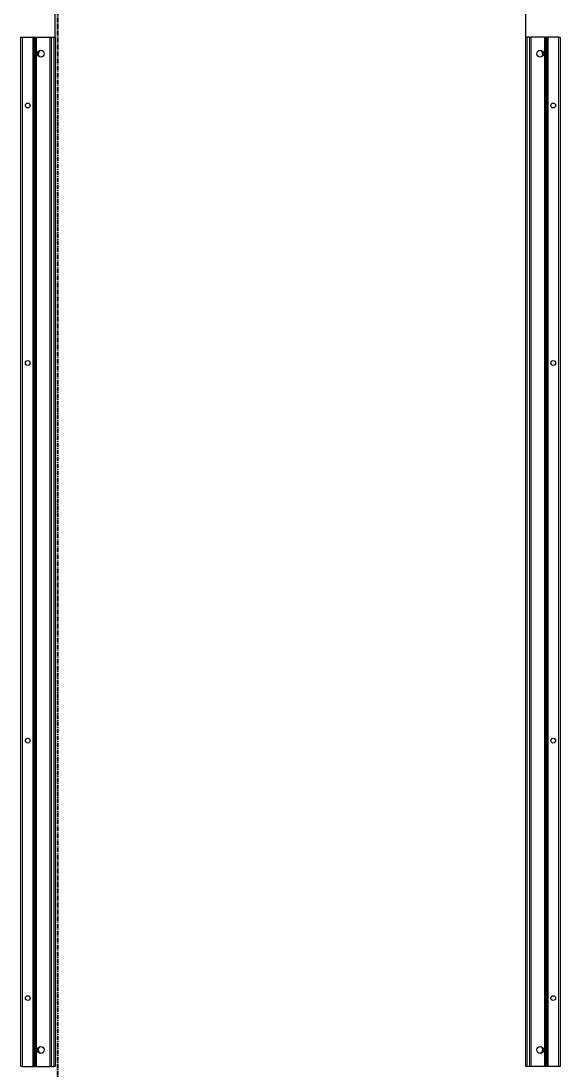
# Model space of a CAD drawing. Header units: millimetres. Extents: x -199 to 3654, y -2047 to 1507.
# Drawn here: x 1263 to 2049, y -857 to 671 of the extents above; entities that cross this region are included whole.
import ezdxf

# ---------------------------------------------------------------- set-up
doc = ezdxf.new("R2010")
doc.units = ezdxf.units.MM
doc.linetypes.add('CENTER', pattern=[10.16, 6.35, -1.27, 1.27, -1.27])
doc.layers.add('FORMAT', color=7, linetype='Continuous')
doc.styles.add('SLDTEXTSTYLE0', font='TXT', dxfattribs={"width": 0.75})
doc.dimstyles.new('SLDDIMSTYLE0', dxfattribs={"dimtxt": 20, "dimasz": 10, "dimexe": 0, "dimexo": 0.0625, "dimgap": 5, "dimtad": 2, "dimdec": 1, "dimrnd": 1e-09, "dimzin": 12, "dimdsep": 46, "dimtxsty": 'SLDTEXTSTYLE0', "dimsah": 1, "dimcen": 0.09, "dimadec": 0, "dimazin": 3, "dimtfac": 1, "dimtofl": 0, "dimtmove": 0, "dimatfit": 3, "dimfxl": 0, "dimfrac": 2, "dimtolj": 1, "dimtzin": 12, "dimarcsym": 0})

# ---------------------------------------------------------------- blocks, each defined once
blk = doc.blocks.new('_D_4')
at = {"layer": 'FORMAT'}
for p, q in [((1313, 647.2), (1313, 846)), ((1313, 845), (1999, 845)), ((1999, 647.2), (1999, 846))]:
    blk.add_line(p, q, dxfattribs=at)
for points in [[(1313, 845), (1323, 843.5), (1323, 846.5)], [(1999, 845), (1989, 846.5), (1989, 843.5)]]:
    blk.add_solid(points, dxfattribs=at)
at = {"layer": 'FORMAT', "insert": (1633.8, 870.8), "char_height": 20, "attachment_point": 1, "style": 'SLDTEXTSTYLE0'}
blk.add_mtext('686', dxfattribs=at)

msp = doc.modelspace()

# ---------------------------------------------------------------- linework, layer by layer
at = {"color": 7, "linetype": 'CENTER', "lineweight": 35}
msp.add_line((1316.72, 1499.09), (1316.72, -1103.67), dxfattribs=at)
at = {"color": 7, "linetype": 'Continuous', "lineweight": 25}
for p, q in [((1263.29, -851.79), (1263.29, 647.21)), ((1263.29, 647.21), (1265.29, 647.21)), ((1265.29, 647.21), (1280.64, 647.21)), ((1280.64, 647.21), (1281.29, 647.21)), ((1281.29, 623.46), (1281.29, 647.21)), ((1281.29, 647.21), (1281.87, 647.21)), ((1281.87, 647.21), (1283.08, 647.21)), ((1283.08, 647.21), (1283.08, -851.79)), ((1283.08, 647.21), (1283.11, 647.21)), ((1283.11, 647.21), (1283.11, -851.79)), ((1283.11, 647.21), (1284.32, 647.21)), ((1284.32, 647.21), (1285.73, 647.21)), ((1285.73, 647.21), (1305.14, 647.21)), ((1305.14, 647.21), (1305.79, 647.21)), ((1305.79, -851.79), (1305.79, 647.21)), ((1305.79, 647.21), (1307.79, 647.21)), ((1307.79, 647.21), (1310.99, 647.21)), ((1310.99, 647.21), (1312.99, 647.21)), ((1312.99, 647.21), (1312.99, -851.79)), ((1998.99, -851.79), (1998.99, 647.21)), ((1998.99, 647.21), (2000.99, 647.21)), ((2004.19, 647.21), (2000.99, 647.21)), ((2004.19, 647.21), (2006.19, 647.21)), ((2006.19, 647.21), (2006.19, -851.79)), ((2006.19, 647.21), (2006.84, 647.21)), ((2026.24, 647.21), (2006.84, 647.21)), ((2026.24, 647.21), (2027.65, 647.21)), ((2028.86, 647.21), (2027.65, 647.21)), ((2028.86, -851.79), (2028.86, 647.21)), ((2028.89, 647.21), (2028.86, 647.21)), ((2028.89, -851.79), (2028.89, 647.21)), ((2030.1, 647.21), (2028.89, 647.21)), ((2030.1, 647.21), (2030.69, 647.21)), ((2030.69, 647.21), (2030.69, 623.46)), ((2030.69, 647.21), (2031.34, 647.21)), ((2046.69, 647.21), (2031.34, 647.21)), ((2046.69, 647.21), (2048.69, 647.21)), ((2048.69, 647.21), (2048.69, -851.79)), ((1291.34, 627.73), (1291.34, 628.14)), ((2020.64, 628.14), (2020.64, 627.73)), ((1281.35, 623.35), (1281.29, 623.46)), ((1281.29, 623.46), (1281.29, 621.96)), ((1281.29, 621.96), (1281.35, 622.06)), ((1281.29, 573.46), (1281.29, 621.96)), ((1281.35, 622.06), (1281.35, 623.35)), ((2030.69, 623.46), (2030.62, 623.35)), ((2030.62, 623.35), (2030.62, 622.06)), ((2030.62, 622.06), (2030.69, 621.96)), ((2030.69, 621.96), (2030.69, 623.46)), ((2030.69, 621.96), (2030.69, 573.46)), ((1281.35, 573.35), (1281.29, 573.46)), ((1281.29, 573.46), (1281.29, 571.96)), ((1281.29, 571.96), (1281.35, 572.06)), ((1281.29, 523.46), (1281.29, 571.96)), ((1281.35, 572.06), (1281.35, 573.35)), ((2030.69, 573.46), (2030.62, 573.35)), ((2030.62, 573.35), (2030.62, 572.06)), ((2030.62, 572.06), (2030.69, 571.96)), ((2030.69, 571.96), (2030.69, 573.46)), ((2030.69, 571.96), (2030.69, 523.46)), ((1281.35, 523.35), (1281.29, 523.46)), ((1281.29, 523.46), (1281.29, 521.96)), ((1281.29, 521.96), (1281.35, 522.06)), ((1281.29, 473.46), (1281.29, 521.96)), ((1281.35, 522.06), (1281.35, 523.35)), ((2030.69, 523.46), (2030.62, 523.35)), ((2030.62, 523.35), (2030.62, 522.06)), ((2030.62, 522.06), (2030.69, 521.96)), ((2030.69, 521.96), (2030.69, 523.46)), ((2030.69, 521.96), (2030.69, 473.46)), ((1281.35, 473.35), (1281.29, 473.46)), ((1281.29, 473.46), (1281.29, 471.96)), ((1281.29, 471.96), (1281.35, 472.06)), ((1281.29, 423.46), (1281.29, 471.96)), ((1281.35, 472.06), (1281.35, 473.35)), ((2030.69, 473.46), (2030.62, 473.35)), ((2030.62, 473.35), (2030.62, 472.06)), ((2030.62, 472.06), (2030.69, 471.96)), ((2030.69, 471.96), (2030.69, 473.46)), ((2030.69, 471.96), (2030.69, 423.46)), ((1281.35, 423.35), (1281.29, 423.46)), ((1281.29, 423.46), (1281.29, 421.96)), ((1281.29, 421.96), (1281.35, 422.06)), ((1281.29, 373.46), (1281.29, 421.96)), ((1281.35, 422.06), (1281.35, 423.35)), ((2030.69, 423.46), (2030.62, 423.35)), ((2030.62, 423.35), (2030.62, 422.06)), ((2030.62, 422.06), (2030.69, 421.96)), ((2030.69, 421.96), (2030.69, 423.46)), ((2030.69, 421.96), (2030.69, 373.46)), ((1281.35, 373.35), (1281.29, 373.46)), ((1281.29, 373.46), (1281.29, 371.96)), ((1281.29, 371.96), (1281.35, 372.06)), ((1281.29, 323.46), (1281.29, 371.96)), ((1281.35, 372.06), (1281.35, 373.35)), ((2030.69, 373.46), (2030.62, 373.35)), ((2030.62, 373.35), (2030.62, 372.06)), ((2030.62, 372.06), (2030.69, 371.96)), ((2030.69, 371.96), (2030.69, 373.46)), ((2030.69, 371.96), (2030.69, 323.46)), ((1281.35, 323.35), (1281.29, 323.46)), ((1281.29, 323.46), (1281.29, 321.96)), ((1281.29, 321.96), (1281.35, 322.06)), ((1281.29, 273.46), (1281.29, 321.96)), ((1281.35, 322.06), (1281.35, 323.35)), ((2030.69, 323.46), (2030.62, 323.35)), ((2030.62, 323.35), (2030.62, 322.06)), ((2030.62, 322.06), (2030.69, 321.96)), ((2030.69, 321.96), (2030.69, 323.46)), ((2030.69, 321.96), (2030.69, 273.46)), ((1281.35, 273.35), (1281.29, 273.46)), ((1281.29, 273.46), (1281.29, 271.96)), ((1281.29, 271.96), (1281.35, 272.06)), ((1281.29, 223.46), (1281.29, 271.96)), ((1281.35, 272.06), (1281.35, 273.35)), ((2030.69, 273.46), (2030.62, 273.35)), ((2030.62, 273.35), (2030.62, 272.06)), ((2030.62, 272.06), (2030.69, 271.96)), ((2030.69, 271.96), (2030.69, 273.46)), ((2030.69, 271.96), (2030.69, 223.46)), ((1281.35, 223.35), (1281.29, 223.46)), ((1281.29, 223.46), (1281.29, 221.96)), ((1281.29, 221.96), (1281.35, 222.06)), ((1281.29, 173.46), (1281.29, 221.96)), ((1281.35, 222.06), (1281.35, 223.35)), ((2030.69, 223.46), (2030.62, 223.35)), ((2030.62, 223.35), (2030.62, 222.06)), ((2030.62, 222.06), (2030.69, 221.96)), ((2030.69, 221.96), (2030.69, 223.46)), ((2030.69, 221.96), (2030.69, 173.46)), ((1281.35, 173.35), (1281.29, 173.46)), ((1281.29, 173.46), (1281.29, 171.96)), ((1281.29, 171.96), (1281.35, 172.06)), ((1281.29, 123.46), (1281.29, 171.96)), ((1281.35, 172.06), (1281.35, 173.35)), ((2030.69, 173.46), (2030.62, 173.35)), ((2030.62, 173.35), (2030.62, 172.06)), ((2030.62, 172.06), (2030.69, 171.96)), ((2030.69, 171.96), (2030.69, 173.46)), ((2030.69, 171.96), (2030.69, 123.46)), ((1281.35, 123.35), (1281.29, 123.46)), ((1281.29, 123.46), (1281.29, 121.96)), ((1281.35, 122.06), (1281.35, 123.35)), ((2030.69, 123.46), (2030.62, 123.35)), ((2030.62, 123.35), (2030.62, 122.06)), ((2030.69, 121.96), (2030.69, 123.46)), ((1281.29, 121.96), (1281.35, 122.06)), ((1281.29, 73.46), (1281.29, 121.96)), ((2030.62, 122.06), (2030.69, 121.96)), ((2030.69, 121.96), (2030.69, 73.46)), ((1281.35, 73.35), (1281.29, 73.46)), ((1281.29, 73.46), (1281.29, 71.96)), ((1281.29, 71.96), (1281.35, 72.06)), ((1281.29, 23.46), (1281.29, 71.96)), ((1281.35, 72.06), (1281.35, 73.35)), ((2030.69, 73.46), (2030.62, 73.35)), ((2030.62, 73.35), (2030.62, 72.06)), ((2030.62, 72.06), (2030.69, 71.96)), ((2030.69, 71.96), (2030.69, 73.46)), ((2030.69, 71.96), (2030.69, 23.46)), ((1281.35, 23.35), (1281.29, 23.46)), ((1281.29, 23.46), (1281.29, 21.96)), ((1281.29, 21.96), (1281.35, 22.06)), ((1281.29, -26.54), (1281.29, 21.96)), ((1281.35, 22.06), (1281.35, 23.35)), ((2030.69, 23.46), (2030.62, 23.35)), ((2030.62, 23.35), (2030.62, 22.06)), ((2030.62, 22.06), (2030.69, 21.96)), ((2030.69, 21.96), (2030.69, 23.46)), ((2030.69, 21.96), (2030.69, -26.54)), ((1281.35, -26.65), (1281.29, -26.54)), ((1281.29, -26.54), (1281.29, -28.04)), ((1281.29, -28.04), (1281.35, -27.94)), ((1281.29, -76.54), (1281.29, -28.04)), ((1281.35, -27.94), (1281.35, -26.65)), ((2030.69, -26.54), (2030.62, -26.65)), ((2030.62, -26.65), (2030.62, -27.94)), ((2030.62, -27.94), (2030.69, -28.04)), ((2030.69, -28.04), (2030.69, -26.54)), ((2030.69, -28.04), (2030.69, -76.54)), ((1281.35, -76.65), (1281.29, -76.54)), ((1281.29, -76.54), (1281.29, -78.04)), ((1281.29, -78.04), (1281.35, -77.94)), ((1281.29, -126.54), (1281.29, -78.04)), ((1281.35, -77.94), (1281.35, -76.65)), ((2030.69, -76.54), (2030.62, -76.65)), ((2030.62, -76.65), (2030.62, -77.94)), ((2030.62, -77.94), (2030.69, -78.04)), ((2030.69, -78.04), (2030.69, -76.54)), ((2030.69, -78.04), (2030.69, -126.54)), ((1281.35, -126.65), (1281.29, -126.54)), ((1281.29, -126.54), (1281.29, -128.04)), ((1281.29, -128.04), (1281.35, -127.94)), ((1281.29, -176.54), (1281.29, -128.04)), ((1281.35, -127.94), (1281.35, -126.65)), ((2030.69, -126.54), (2030.62, -126.65)), ((2030.62, -126.65), (2030.62, -127.94)), ((2030.62, -127.94), (2030.69, -128.04)), ((2030.69, -128.04), (2030.69, -126.54)), ((2030.69, -128.04), (2030.69, -176.54)), ((1281.35, -176.65), (1281.29, -176.54)), ((1281.29, -176.54), (1281.29, -178.04)), ((1281.29, -178.04), (1281.35, -177.94)), ((1281.29, -226.54), (1281.29, -178.04)), ((1281.35, -177.94), (1281.35, -176.65)), ((2030.69, -176.54), (2030.62, -176.65)), ((2030.62, -176.65), (2030.62, -177.94)), ((2030.62, -177.94), (2030.69, -178.04)), ((2030.69, -178.04), (2030.69, -176.54)), ((2030.69, -178.04), (2030.69, -226.54)), ((1281.35, -226.65), (1281.29, -226.54)), ((1281.29, -226.54), (1281.29, -228.04)), ((1281.29, -228.04), (1281.35, -227.94)), ((1281.29, -276.54), (1281.29, -228.04)), ((1281.35, -227.94), (1281.35, -226.65)), ((2030.69, -226.54), (2030.62, -226.65)), ((2030.62, -226.65), (2030.62, -227.94)), ((2030.62, -227.94), (2030.69, -228.04)), ((2030.69, -228.04), (2030.69, -226.54)), ((2030.69, -228.04), (2030.69, -276.54)), ((1281.35, -276.65), (1281.29, -276.54)), ((1281.29, -276.54), (1281.29, -278.04)), ((1281.29, -278.04), (1281.35, -277.94)), ((1281.29, -326.54), (1281.29, -278.04)), ((1281.35, -277.94), (1281.35, -276.65)), ((2030.69, -276.54), (2030.62, -276.65)), ((2030.62, -276.65), (2030.62, -277.94)), ((2030.62, -277.94), (2030.69, -278.04)), ((2030.69, -278.04), (2030.69, -276.54)), ((2030.69, -278.04), (2030.69, -326.54)), ((1281.35, -326.65), (1281.29, -326.54)), ((1281.29, -326.54), (1281.29, -328.04)), ((1281.29, -328.04), (1281.35, -327.94)), ((1281.29, -376.54), (1281.29, -328.04)), ((1281.35, -327.94), (1281.35, -326.65)), ((2030.69, -326.54), (2030.62, -326.65)), ((2030.62, -326.65), (2030.62, -327.94)), ((2030.62, -327.94), (2030.69, -328.04)), ((2030.69, -328.04), (2030.69, -326.54)), ((2030.69, -328.04), (2030.69, -376.54)), ((1281.35, -376.65), (1281.29, -376.54)), ((1281.29, -376.54), (1281.29, -378.04)), ((1281.29, -378.04), (1281.35, -377.94)), ((1281.29, -426.54), (1281.29, -378.04)), ((1281.35, -377.94), (1281.35, -376.65)), ((2030.69, -376.54), (2030.62, -376.65)), ((2030.62, -376.65), (2030.62, -377.94)), ((2030.62, -377.94), (2030.69, -378.04)), ((2030.69, -378.04), (2030.69, -376.54)), ((2030.69, -378.04), (2030.69, -426.54)), ((1281.35, -426.65), (1281.29, -426.54)), ((1281.29, -426.54), (1281.29, -428.04)), ((1281.35, -427.94), (1281.35, -426.65)), ((2030.69, -426.54), (2030.62, -426.65)), ((2030.62, -426.65), (2030.62, -427.94)), ((2030.69, -428.04), (2030.69, -426.54)), ((1281.29, -428.04), (1281.35, -427.94)), ((1281.29, -476.54), (1281.29, -428.04)), ((2030.62, -427.94), (2030.69, -428.04)), ((2030.69, -428.04), (2030.69, -476.54)), ((1281.35, -476.65), (1281.29, -476.54)), ((1281.29, -476.54), (1281.29, -478.04)), ((1281.29, -478.04), (1281.35, -477.94)), ((1281.29, -526.54), (1281.29, -478.04)), ((1281.35, -477.94), (1281.35, -476.65)), ((2030.69, -476.54), (2030.62, -476.65)), ((2030.62, -476.65), (2030.62, -477.94)), ((2030.62, -477.94), (2030.69, -478.04)), ((2030.69, -478.04), (2030.69, -476.54)), ((2030.69, -478.04), (2030.69, -526.54)), ((1281.35, -526.65), (1281.29, -526.54)), ((1281.29, -526.54), (1281.29, -528.04)), ((1281.29, -528.04), (1281.35, -527.94)), ((1281.29, -576.54), (1281.29, -528.04)), ((1281.35, -527.94), (1281.35, -526.65)), ((2030.69, -526.54), (2030.62, -526.65)), ((2030.62, -526.65), (2030.62, -527.94)), ((2030.62, -527.94), (2030.69, -528.04)), ((2030.69, -528.04), (2030.69, -526.54)), ((2030.69, -528.04), (2030.69, -576.54)), ((1281.35, -576.65), (1281.29, -576.54)), ((1281.29, -576.54), (1281.29, -578.04)), ((1281.29, -578.04), (1281.35, -577.94)), ((1281.29, -626.54), (1281.29, -578.04)), ((1281.35, -577.94), (1281.35, -576.65)), ((2030.69, -576.54), (2030.62, -576.65)), ((2030.62, -576.65), (2030.62, -577.94)), ((2030.62, -577.94), (2030.69, -578.04)), ((2030.69, -578.04), (2030.69, -576.54)), ((2030.69, -578.04), (2030.69, -626.54)), ((1281.35, -626.65), (1281.29, -626.54)), ((1281.29, -626.54), (1281.29, -628.04)), ((1281.29, -628.04), (1281.35, -627.94)), ((1281.29, -676.54), (1281.29, -628.04)), ((1281.35, -627.94), (1281.35, -626.65)), ((2030.69, -626.54), (2030.62, -626.65)), ((2030.62, -626.65), (2030.62, -627.94)), ((2030.62, -627.94), (2030.69, -628.04)), ((2030.69, -628.04), (2030.69, -626.54)), ((2030.69, -628.04), (2030.69, -676.54)), ((1281.35, -676.65), (1281.29, -676.54)), ((1281.29, -676.54), (1281.29, -678.04)), ((1281.29, -678.04), (1281.35, -677.94)), ((1281.29, -726.54), (1281.29, -678.04)), ((1281.35, -677.94), (1281.35, -676.65)), ((2030.69, -676.54), (2030.62, -676.65)), ((2030.62, -676.65), (2030.62, -677.94)), ((2030.62, -677.94), (2030.69, -678.04)), ((2030.69, -678.04), (2030.69, -676.54)), ((2030.69, -678.04), (2030.69, -726.54)), ((1281.35, -726.65), (1281.29, -726.54)), ((1281.29, -726.54), (1281.29, -728.04)), ((1281.29, -728.04), (1281.35, -727.94)), ((1281.29, -776.54), (1281.29, -728.04)), ((1281.35, -727.94), (1281.35, -726.65)), ((2030.69, -726.54), (2030.62, -726.65)), ((2030.62, -726.65), (2030.62, -727.94)), ((2030.62, -727.94), (2030.69, -728.04)), ((2030.69, -728.04), (2030.69, -726.54)), ((2030.69, -728.04), (2030.69, -776.54)), ((1281.35, -776.65), (1281.29, -776.54)), ((1281.29, -776.54), (1281.29, -778.04)), ((1281.29, -778.04), (1281.35, -777.94)), ((1281.29, -826.54), (1281.29, -778.04)), ((1281.35, -777.94), (1281.35, -776.65)), ((2030.69, -776.54), (2030.62, -776.65)), ((2030.62, -776.65), (2030.62, -777.94)), ((2030.62, -777.94), (2030.69, -778.04)), ((2030.69, -778.04), (2030.69, -776.54)), ((2030.69, -778.04), (2030.69, -826.54)), ((1281.35, -826.65), (1281.29, -826.54)), ((1281.29, -826.54), (1281.29, -828.04)), ((1281.29, -828.04), (1281.35, -827.94)), ((1281.29, -851.79), (1281.29, -828.04)), ((1281.35, -827.94), (1281.35, -826.65)), ((1291.34, -832.73), (1291.34, -832.32)), ((2020.64, -832.32), (2020.64, -832.73)), ((2030.69, -826.54), (2030.62, -826.65)), ((2030.62, -826.65), (2030.62, -827.94)), ((2030.62, -827.94), (2030.69, -828.04)), ((2030.69, -828.04), (2030.69, -826.54)), ((2030.69, -828.04), (2030.69, -851.79)), ((1265.29, -851.79), (1263.29, -851.79)), ((1265.29, -851.79), (1280.64, -851.79)), ((1281.29, -851.79), (1280.64, -851.79)), ((1281.87, -851.79), (1281.29, -851.79)), ((1281.87, -851.79), (1283.08, -851.79)), ((1283.08, -851.79), (1283.11, -851.79)), ((1283.11, -851.79), (1284.32, -851.79)), ((1285.73, -851.79), (1284.32, -851.79)), ((1285.73, -851.79), (1305.14, -851.79)), ((1305.79, -851.79), (1305.14, -851.79)), ((1307.79, -851.79), (1305.79, -851.79)), ((1307.79, -851.79), (1310.99, -851.79)), ((1312.99, -851.79), (1310.99, -851.79)), ((2000.99, -851.79), (1998.99, -851.79)), ((2004.19, -851.79), (2000.99, -851.79)), ((2006.19, -851.79), (2004.19, -851.79)), ((2006.84, -851.79), (2006.19, -851.79)), ((2026.24, -851.79), (2006.84, -851.79)), ((2027.65, -851.79), (2026.24, -851.79)), ((2028.86, -851.79), (2027.65, -851.79)), ((2028.89, -851.79), (2028.86, -851.79)), ((2030.1, -851.79), (2028.89, -851.79)), ((2030.69, -851.79), (2030.1, -851.79)), ((2031.34, -851.79), (2030.69, -851.79)), ((2046.69, -851.79), (2031.34, -851.79)), ((2048.69, -851.79), (2046.69, -851.79))]:
    msp.add_line(p, q, dxfattribs=at)
at = {"color": 8, "linetype": 'Continuous', "lineweight": 18}
for p, q in [((1265.29, 647.21), (1265.29, -851.79)), ((1280.64, -851.79), (1280.64, 647.21)), ((1281.87, 647.21), (1281.87, -851.79)), ((1284.32, -851.79), (1284.32, 647.21)), ((1285.73, 647.21), (1285.73, -851.79)), ((1305.14, -851.79), (1305.14, 647.21)), ((1307.79, 647.21), (1307.79, -851.79)), ((1310.99, -851.79), (1310.99, 647.21)), ((2000.99, 647.21), (2000.99, -851.79)), ((2004.19, -851.79), (2004.19, 647.21)), ((2006.84, 647.21), (2006.84, -851.79)), ((2026.24, -851.79), (2026.24, 647.21)), ((2027.65, 647.21), (2027.65, -851.79)), ((2030.1, -851.79), (2030.1, 647.21)), ((2031.34, 647.21), (2031.34, -851.79)), ((2046.69, -851.79), (2046.69, 647.21))]:
    msp.add_line(p, q, dxfattribs=at)
at = {"color": 7, "linetype": 'Continuous', "lineweight": 25}
for centre, radius in [((1292.14, 623.21), 5), ((2019.84, 623.21), 5), ((1273.19, 547.71), 3.5), ((2038.79, 547.71), 3.5), ((1273.19, 172.71), 3.5), ((2038.79, 172.71), 3.5), ((1273.19, -377.29), 3.5), ((2038.79, -377.29), 3.5), ((1273.19, -752.29), 3.5), ((2038.79, -752.29), 3.5), ((1292.14, -827.79), 5), ((2019.84, -827.79), 5)]:
    msp.add_circle(centre, radius, dxfattribs=at)
for centre, radius, start, end in [((1293.64, 622.71), 5.25, 119.14074, 233.81086), ((1290.84, 627.73), 0.5, 299.14074, 0), ((2021.14, 627.73), 0.5, 180, 240.85926), ((2018.34, 622.71), 5.25, 306.18889, 60.85926), ((1293.64, -827.29), 5.25, 126.18914, 240.85926), ((2018.34, -827.29), 5.25, 299.14074, 53.81084), ((1290.84, -832.32), 0.5, 0, 60.85926), ((2021.14, -832.32), 0.5, 119.14074, 180)]:
    msp.add_arc(centre, radius, start, end, dxfattribs=at)

# ---------------------------------------------------------------- dimensions: what is measured, and where the dimension line sits
at = {"layer": 'FORMAT'}
dim = msp.add_linear_dim(base=(1998.99, 845), p1=(1312.99, 647.21), p2=(1998.99, 647.21), angle=0, dimstyle='SLDDIMSTYLE0', dxfattribs=at)
dim.commit()
dim.dimension.update_dxf_attribs({"geometry": '_D_4', "text_midpoint": (1655.99, 845), "dimtype": 160})

doc.saveas('drawing.dxf')
